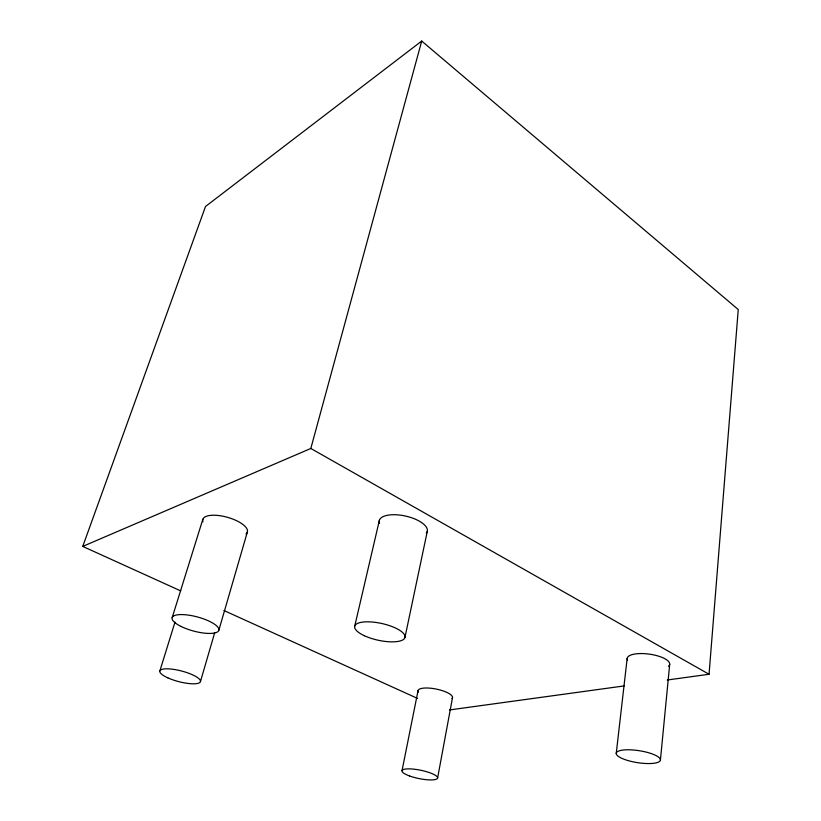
<?xml version="1.0" encoding="UTF-8"?>
<svg xmlns="http://www.w3.org/2000/svg" width="821" height="821" viewBox="0 0 821 821"><rect width="100%" height="100%" fill="white"/><g stroke="black" fill="none" stroke-linecap="round" stroke-linejoin="round"><path stroke-width="1.23" d="M667.278 680.004L709.046 674.257L738.253 309.548L421.717 41.05L205.507 206.492L82.747 546.417L180.764 590.915M660.412 760.143A22.341 6.034 8.9 0 0 628.147 749.778A22.341 6.034 8.9 0 0 626.444 760.092A22.341 6.034 8.9 0 0 660.412 760.143L669.69 664.374M616.243 753.391L627.152 658.565M437.614 777.969L452.535 697.532M402.023 770.652L418.063 690.564M404.979 637.353L427.31 531.238M354.754 626.054L379.364 520.381M82.747 546.417L310.82 448.471L421.717 41.05M218.868 630.189L247.408 531.864M200.457 681.563L214.671 632.827M159.879 670.87L174.996 622.123M172.205 617.566L202.869 519.231M449.539 709.939L624.237 685.915M223.938 610.516L417.632 698.455M310.82 448.471L709.046 674.257M627.542 660.166A21.469 7.276 8 0 1 649.965 654.224A21.469 7.276 8 0 1 668.52 666.272M379.518 523.346A24.589 10.17 12.5 0 1 404.938 515.927A24.589 10.17 12.5 0 1 426.325 533.229M418.371 692.124A17.59 5.193 11.5 0 1 435.643 688.952A17.59 5.193 11.5 0 1 452.012 698.558M202.961 521.817A23.152 8.733 15.7 0 1 227.54 517.322A23.152 8.733 15.7 0 1 245.941 533.999M364.288 635.69A25.749 8.559 12.4 0 0 404.794 637.938A25.749 8.559 12.4 0 0 370.425 621.897A25.749 8.559 12.4 0 0 364.288 635.69M167.812 677.848A20.987 5.501 14.6 0 0 200.324 681.933A20.987 5.501 14.6 0 0 172.266 669.187A20.987 5.501 14.6 0 0 167.812 677.848M409.474 775.927A18.175 4.249 11.6 0 0 437.542 778.257A18.175 4.249 11.6 0 0 412.378 769.02A18.175 4.249 11.6 0 0 409.474 775.927M181.051 626.444A24.178 7.297 15 0 0 218.694 630.682A24.178 7.297 15 0 0 186.747 614.898A24.178 7.297 15 0 0 181.051 626.444"/></g></svg>
